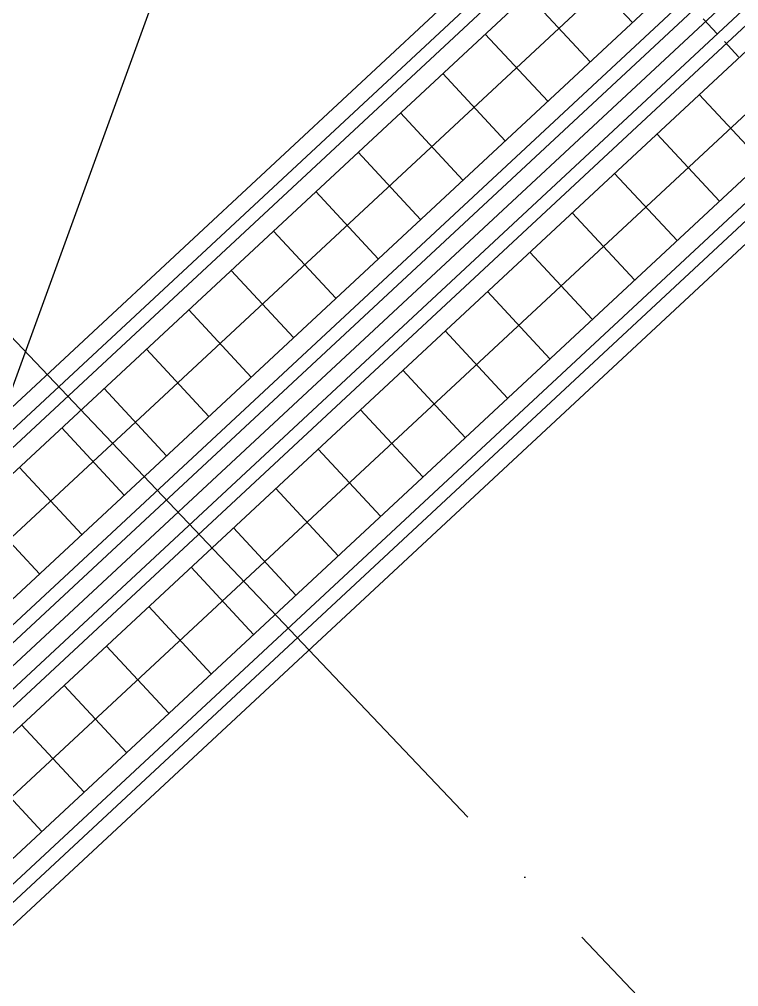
# Model space of a CAD drawing. Header units: millimetres. Extents: x -7448 to 427567, y 91657 to 341328.
# Drawn here: x 147722 to 152076, y 216766 to 222617 of the extents above; entities that cross this region are included whole.
import ezdxf

# ---------------------------------------------------------------- set-up
doc = ezdxf.new("R2010")
doc.units = ezdxf.units.MM
doc.header["$LTSCALE"] = 500
doc.header["$MEASUREMENT"] = 0
doc.linetypes.add('CEN-1', pattern=[24, 20, -2, 0, -2])
doc.linetypes.add('HIDDEN2', pattern=[0.188, 0.125, -0.063])
doc.layers.add('e-plan', color=9, linetype='CONTINUOUS')

# ---------------------------------------------------------------- blocks, each defined once
blk = doc.blocks.new('A$C71E245D9')
at = {"layer": 'e-plan'}
for p, q in [((15600, 2350), (0, 2350)), ((14905, 2247.5), (1100, 2247.5)), ((14905, 2167.5), (1100, 2167.5)), ((14345, 2052.5), (1660, 2052.5)), ((8075.6, 1497.5), (8075.6, 2052.5)), ((8425.6, 1497.5), (8425.6, 2052.5)), ((8775.6, 1497.5), (8775.6, 2052.5)), ((9125.6, 1497.5), (9125.6, 2052.5)), ((9475.6, 1497.5), (9475.6, 2052.5)), ((9825.6, 1497.5), (9825.6, 2052.5)), ((10175.6, 1497.5), (10175.6, 2052.5)), ((10525.6, 1497.5), (10525.6, 2052.5)), ((10875.6, 1497.5), (10875.6, 2052.5)), ((11225.6, 1497.5), (11225.6, 2052.5)), ((11575.6, 1497.5), (11575.6, 2052.5)), ((11925.6, 1497.5), (11925.6, 2052.5)), ((12275.6, 1497.5), (12275.6, 2052.5)), ((12625.6, 1497.5), (12625.6, 2052.5)), ((12975.6, 1497.5), (12975.6, 2052.5)), ((13675.6, 1775), (2236.8, 1775)), ((14345, 1497.5), (1660, 1497.5)), ((14905, 1382.5), (1100, 1382.5)), ((14905, 1302.5), (1100, 1302.5)), ((15600, 1200), (0, 1200)), ((14905, 1097.5), (1100, 1097.5)), ((14905, 1017.5), (1100, 1017.5)), ((14345, 902.5), (1660, 902.5)), ((7025.6, 902.5), (7025.6, 347.5)), ((7375.6, 902.5), (7375.6, 347.5)), ((7725.6, 902.5), (7725.6, 347.5)), ((8075.6, 902.5), (8075.6, 347.5)), ((8425.6, 902.5), (8425.6, 347.5)), ((8775.6, 902.5), (8775.6, 347.5)), ((9125.6, 902.5), (9125.6, 347.5)), ((9475.6, 902.5), (9475.6, 347.5)), ((9825.6, 902.5), (9825.6, 347.5)), ((10175.6, 902.5), (10175.6, 347.5)), ((10525.6, 902.5), (10525.6, 347.5)), ((10875.6, 902.5), (10875.6, 347.5)), ((11225.6, 902.5), (11225.6, 347.5)), ((11575.6, 902.5), (11575.6, 347.5)), ((11925.6, 902.5), (11925.6, 347.5)), ((12275.6, 902.5), (12275.6, 347.5)), ((12625.6, 902.5), (12625.6, 347.5)), ((12975.6, 902.5), (12975.6, 347.5)), ((13675.6, 625), (2236.8, 625)), ((14345, 347.5), (1660, 347.5)), ((14905, 232.5), (1100, 232.5)), ((14905, 152.5), (1100, 152.5)), ((15600, 50), (0, 50))]:
    blk.add_line(p, q, dxfattribs=at)
at = {"layer": 'e-plan', "linetype": 'HIDDEN2', "ltscale": 2}
blk.add_line((13305, 2350), (13305, 50), dxfattribs=at)

msp = doc.modelspace()

# ---------------------------------------------------------------- linework, layer by layer
at = {"layer": 'e-plan', "linetype": 'CEN-1', "ltscale": 0.5}
msp.add_line((154572.2, 213441.9), (132066.6, 237110.4), dxfattribs=at)
at = {"layer": 'e-plan', "ltscale": 0.5}
msp.add_lwpolyline([(126953.1, 213441.9), (145150.5, 213441.9), (153776.7, 237142), (135579.2, 237142), (126953.1, 213441.9)], dxfattribs=at)

# ---------------------------------------------------------------- block references
at = {"layer": 'e-plan', "rotation": 42.90513545094792}
msp.add_blockref('A$C71E245D9', (142948.2, 212667.3), dxfattribs=at)

doc.saveas('drawing.dxf')
